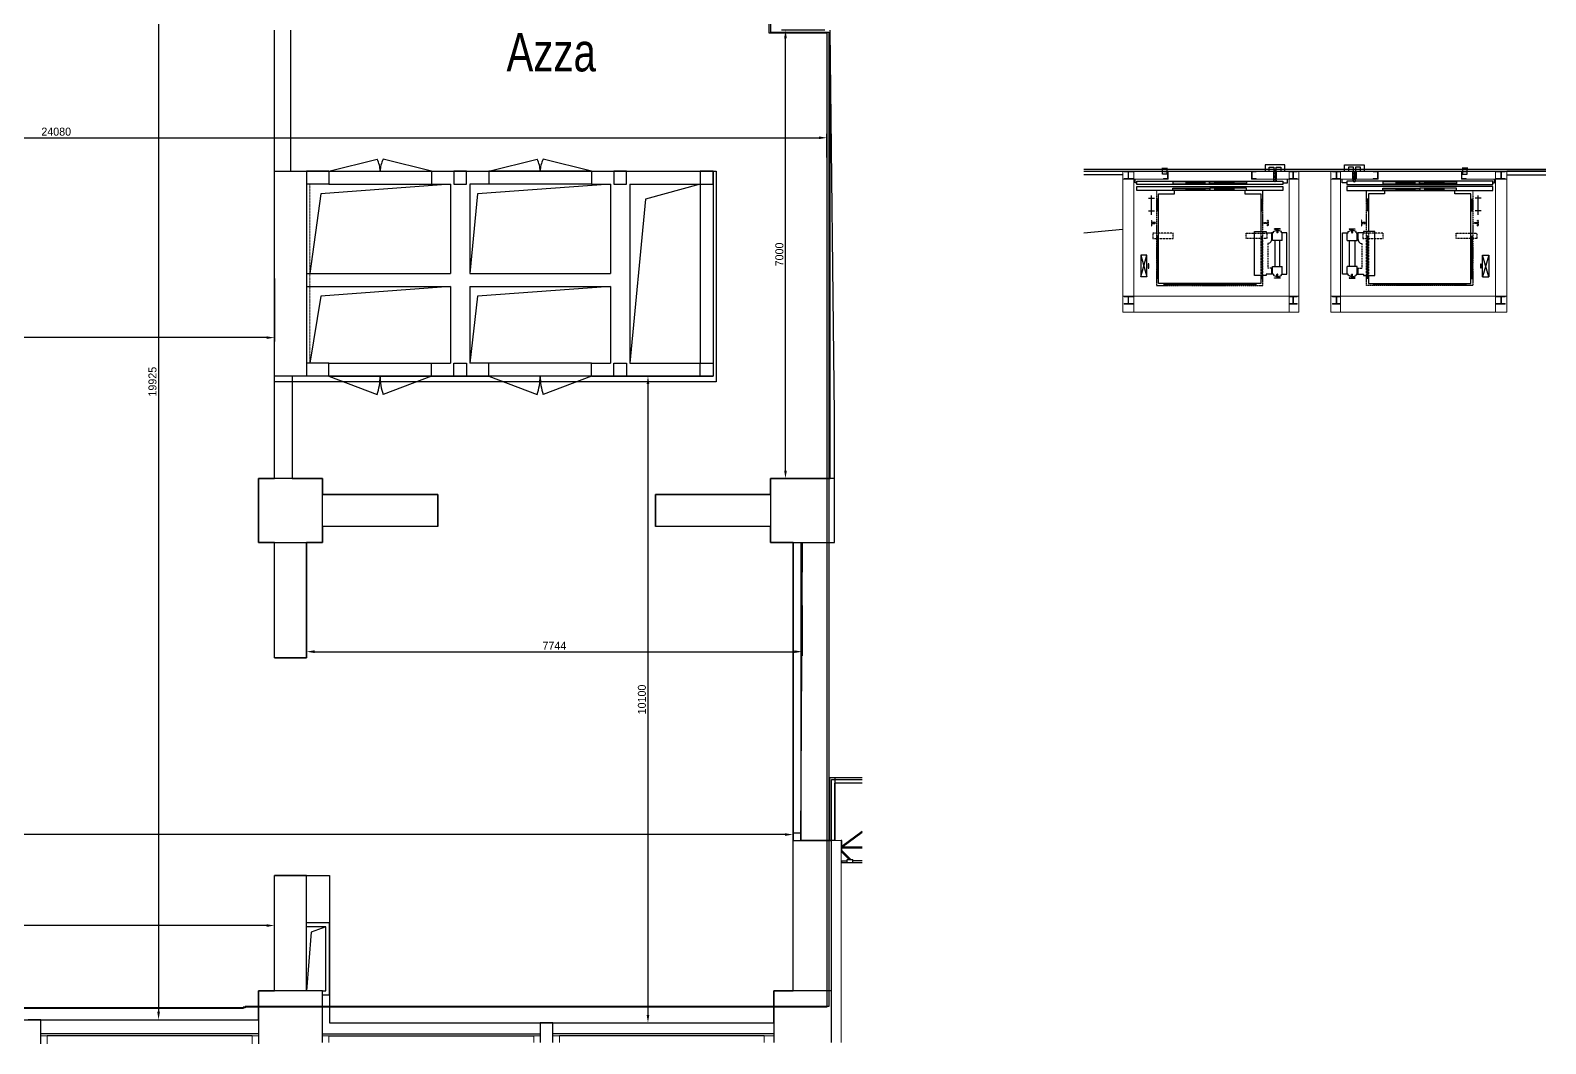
# Model space of a CAD drawing. Header units: millimetres. Extents: x 1339775 to 1379223, y -60680 to -30450.
# Drawn here: x 1355550 to 1379223, y -57870 to -42045 of the extents above; entities that cross this region are included whole.
import ezdxf

# ---------------------------------------------------------------- set-up
doc = ezdxf.new("R2010")
doc.units = ezdxf.units.MM
for name, pattern in [('CENTER2', [1.125, 0.75, -0.125, 0.125, -0.125]), ('DIVIDE', [1.25, 0.5, -0.25, 0, -0.25, 0, -0.25]), ('HIDDEN', [0.375, 0.25, -0.125]), ('PHANTOM', [2.5, 1.25, -0.25, 0.25, -0.25, 0.25, -0.25])]:
    doc.linetypes.add(name, pattern=pattern)
for name, color, linetype in [('Baca', 7, 'Continuous'), ('Divar-esas', 7, 'Continuous'), ('Divar-komek', 7, 'Continuous'), ('Lift', 7, 'Continuous'), ('Meheccer', 7, 'Continuous'), ('metal', 7, 'Continuous'), ('OFFICE_BOUNDARY', 3, 'Continuous'), ('Pencere', 7, 'Continuous'), ('plita 2', 7, 'Continuous'), ('Qapi', 7, 'Continuous'), ('sutun1', 7, 'Continuous'), ('Tavan', 7, 'Continuous')]:
    doc.layers.add(name, color=color, linetype=linetype)
doc.layers.add('Metalkonstruksiya', color=206, linetype='Continuous', lineweight=9)
doc.layers.add('obl. keramogranit', color=138, linetype='Continuous', lineweight=18, true_color=0x005252)
doc.layers.add('plita', color=182, linetype='Continuous', lineweight=5, true_color=0x3a07c5)
doc.styles.add('Yazilar', font='txt', dxfattribs={"width": 0.75})

msp = doc.modelspace()

# ---------------------------------------------------------------- linework, layer by layer
at = {"color": 0, "lineweight": -2, "transparency": 16777216}
for p, q in [((1357554, -37695), (1357554, -57370)), ((1367964, -42045), (1367285, -42045)), ((1367347, -48920), (1367347, -42170)), ((1344040, -43723), (1367870, -43723)), ((1367995, -44030), (1367995, -43660)), ((1359365, -45921), (1359365, -46906)), ((1359240, -46844), (1344040, -46844)), ((1364796, -47445), (1365262, -47445)), ((1365199, -47570), (1365199, -57420)), ((1367964, -49045), (1367285, -49045)), ((1359865, -50976), (1359865, -51811)), ((1367609, -51026), (1367609, -51811)), ((1359990, -51748), (1367484, -51748)), ((1367465, -53576), (1367465, -54666)), ((1367340, -54604), (1340090, -54604)), ((1359240, -56025), (1340090, -56025)), ((1359365, -56114), (1359365, -55962)), ((1357291, -57495), (1357617, -57495)), ((1364796, -57545), (1365262, -57545))]:
    msp.add_line(p, q, dxfattribs=at)
at = {"color": 18, "lineweight": -3, "true_color": 0x000000}
for p, q in [((1367085, -41055), (1367085, -42085)), ((1367115, -41045), (1367115, -42075)), ((1367085, -42085), (1367995, -42085)), ((1367115, -42075), (1368025, -42075)), ((1367995, -42085), (1367995, -54590)), ((1368025, -42075), (1368025, -54580)), ((1367995, -54590), (1367995, -57300)), ((1368025, -54580), (1368025, -57290)), ((1358875, -57320), (1351415, -57320)), ((1358905, -57310), (1351445, -57310)), ((1367995, -57300), (1358875, -57300)), ((1358875, -57300), (1358875, -57320)), ((1368025, -57290), (1358905, -57290)), ((1358905, -57290), (1358905, -57310))]:
    msp.add_line(p, q, dxfattribs=at)
msp.add_lwpolyline([(1359365, -44245), (1366265, -44245), (1366265, -47535), (1359365, -47535)], close=True, dxfattribs=at)
at = {"color": 0, "transparency": 16777216}
for points in [[(1367326, -42170), (1367368, -42170), (1367347, -42045)], [(1367870, -43702), (1367870, -43744), (1367995, -43723)], [(1359240, -46823), (1359240, -46865), (1359365, -46844)], [(1365178, -47570), (1365220, -47570), (1365199, -47445)], [(1367326, -48920), (1367368, -48920), (1367347, -49045)], [(1359990, -51727), (1359990, -51769), (1359865, -51748)], [(1367484, -51727), (1367484, -51769), (1367609, -51748)], [(1367340, -54583), (1367340, -54625), (1367465, -54604)], [(1359240, -56004), (1359240, -56046), (1359365, -56025)], [(1357533, -57370), (1357575, -57370), (1357554, -57495)], [(1365178, -57420), (1365220, -57420), (1365199, -57545)]]:
    msp.add_solid(points, dxfattribs=at)
at = {"layer": 'Baca'}
msp.add_line((1372615, -45156), (1372008, -45211), dxfattribs=at)
for points in [[(1362115, -44445), (1360086, -44596), (1359915, -45845)], [(1364615, -44445), (1362536, -44596), (1362415, -45845)], [(1366015, -44445), (1365160, -44681), (1364915, -47245)], [(1362115, -46045), (1360086, -46196), (1359915, -47245)], [(1364615, -46045), (1362536, -46196), (1362415, -47245)], [(1360165, -56045), (1359937, -56130), (1359865, -57045)]]:
    msp.add_lwpolyline(points, dxfattribs=at)
at = {"layer": 'Divar-esas'}
for p, q in [((1360215, -44245), (1359865, -44245)), ((1360215, -44245), (1360215, -44445)), ((1361815, -44245), (1362715, -44245)), ((1361815, -44245), (1361815, -44445)), ((1362715, -44245), (1362715, -44445)), ((1364315, -44245), (1366215, -44245)), ((1364315, -44245), (1364315, -44445)), ((1366215, -44245), (1366215, -47445)), ((1360215, -44445), (1359865, -44445)), ((1361815, -44445), (1362115, -44445)), ((1362115, -44445), (1362115, -45845)), ((1362415, -44445), (1362415, -45845)), ((1362715, -44445), (1362415, -44445)), ((1364315, -44445), (1364615, -44445)), ((1364615, -44445), (1364615, -45845)), ((1364915, -44445), (1364915, -47245)), ((1364915, -44445), (1366015, -44445)), ((1366015, -44445), (1366015, -47245)), ((1359865, -45845), (1362115, -45845)), ((1362415, -45845), (1364615, -45845)), ((1359865, -46045), (1362115, -46045)), ((1362115, -46045), (1362115, -47245)), ((1362415, -46045), (1364615, -46045)), ((1362415, -46045), (1362415, -47245)), ((1364615, -46045), (1364615, -47245)), ((1360215, -47245), (1359865, -47245)), ((1360215, -47445), (1360215, -47245)), ((1361815, -47245), (1362115, -47245)), ((1361815, -47445), (1361815, -47245)), ((1362715, -47245), (1362415, -47245)), ((1362715, -47445), (1362715, -47245)), ((1364315, -47445), (1364315, -47245)), ((1364315, -47245), (1364615, -47245)), ((1364915, -47245), (1366015, -47245)), ((1360215, -47445), (1359865, -47445)), ((1361815, -47445), (1362715, -47445)), ((1364315, -47445), (1366215, -47445))]:
    msp.add_line(p, q, dxfattribs=at)
at = {"layer": 'Divar-komek'}
for p, q in [((1360215, -44245), (1361815, -44245)), ((1364315, -44245), (1362715, -44245)), ((1360215, -44445), (1361815, -44445)), ((1364315, -44445), (1362715, -44445)), ((1360215, -47245), (1361815, -47245)), ((1364315, -47245), (1362715, -47245)), ((1360215, -47445), (1361815, -47445)), ((1364315, -47445), (1362715, -47445))]:
    msp.add_line(p, q, dxfattribs=at)
at = {"layer": 'Lift'}
for p, q in [((1373226, -44197), (1373314, -44197)), ((1374977, -44216), (1375012, -44216)), ((1374995, -44245), (1374995, -44370)), ((1376253, -44216), (1376218, -44216)), ((1376236, -44245), (1376236, -44370)), ((1378004, -44197), (1377916, -44197)), ((1372808, -44427), (1372808, -44370)), ((1372835, -44427), (1372808, -44427)), ((1373599, -44409), (1373599, -44441)), ((1373599, -44422), (1373899, -44422)), ((1373599, -44425), (1373899, -44425)), ((1373599, -44427), (1373899, -44427)), ((1373899, -44409), (1373899, -44441)), ((1374051, -44409), (1374051, -44441)), ((1374351, -44422), (1374051, -44422)), ((1374051, -44425), (1374351, -44425)), ((1374351, -44427), (1374051, -44427)), ((1374351, -44409), (1374351, -44441)), ((1374976, -44393), (1374976, -44370)), ((1375014, -44393), (1375014, -44370)), ((1376216, -44393), (1376216, -44370)), ((1376254, -44393), (1376254, -44370)), ((1376879, -44409), (1376879, -44441)), ((1376879, -44422), (1377179, -44422)), ((1377179, -44425), (1376879, -44425)), ((1376879, -44427), (1377179, -44427)), ((1377179, -44409), (1377179, -44441)), ((1377331, -44409), (1377331, -44441)), ((1377631, -44422), (1377331, -44422)), ((1377631, -44425), (1377331, -44425)), ((1377631, -44427), (1377331, -44427)), ((1377631, -44409), (1377631, -44441)), ((1378395, -44427), (1378423, -44427)), ((1378423, -44427), (1378423, -44370)), ((1373175, -44680), (1373144, -44680)), ((1373155, -44680), (1373155, -44864)), ((1373160, -44680), (1373160, -44864)), ((1373165, -44680), (1373165, -44864)), ((1373599, -44509), (1373599, -44541)), ((1373599, -44522), (1373899, -44522)), ((1373599, -44525), (1373899, -44525)), ((1373599, -44527), (1373899, -44527)), ((1373899, -44509), (1373899, -44541)), ((1374051, -44509), (1374051, -44541)), ((1374351, -44522), (1374051, -44522)), ((1374051, -44525), (1374351, -44525)), ((1374351, -44527), (1374051, -44527)), ((1374351, -44509), (1374351, -44541)), ((1374775, -44680), (1374806, -44680)), ((1374786, -44680), (1374786, -44864)), ((1374791, -44680), (1374791, -44864)), ((1374796, -44680), (1374796, -44864)), ((1376455, -44680), (1376424, -44680)), ((1376435, -44680), (1376435, -44864)), ((1376440, -44680), (1376440, -44864)), ((1376445, -44680), (1376445, -44864)), ((1376879, -44509), (1376879, -44541)), ((1376879, -44522), (1377179, -44522)), ((1377179, -44525), (1376879, -44525)), ((1376879, -44527), (1377179, -44527)), ((1377179, -44509), (1377179, -44541)), ((1377331, -44509), (1377331, -44541)), ((1377631, -44522), (1377331, -44522)), ((1377631, -44525), (1377331, -44525)), ((1377631, -44527), (1377331, -44527)), ((1377631, -44509), (1377631, -44541)), ((1378055, -44680), (1378086, -44680)), ((1378066, -44680), (1378066, -44864)), ((1378071, -44680), (1378071, -44864)), ((1378076, -44680), (1378076, -44864)), ((1373175, -44864), (1373144, -44864)), ((1374775, -44864), (1374806, -44864)), ((1376455, -44864), (1376424, -44864)), ((1378055, -44864), (1378086, -44864)), ((1373175, -45260), (1373144, -45260)), ((1373155, -45260), (1373155, -45920)), ((1373160, -45260), (1373160, -45920)), ((1373165, -45260), (1373165, -45920)), ((1374775, -45260), (1374806, -45260)), ((1374786, -45260), (1374786, -45920)), ((1374791, -45260), (1374791, -45920)), ((1374796, -45260), (1374796, -45920)), ((1376455, -45260), (1376424, -45260)), ((1376435, -45260), (1376435, -45920)), ((1376440, -45260), (1376440, -45920)), ((1376445, -45260), (1376445, -45920)), ((1378055, -45260), (1378086, -45260)), ((1378066, -45260), (1378066, -45920)), ((1378071, -45260), (1378071, -45920)), ((1378076, -45260), (1378076, -45920)), ((1373175, -45920), (1373144, -45920)), ((1374775, -45920), (1374806, -45920)), ((1376455, -45920), (1376424, -45920)), ((1378055, -45920), (1378086, -45920)), ((1373255, -46000), (1373255, -46030)), ((1373255, -46010), (1374695, -46010)), ((1373255, -46015), (1374695, -46015)), ((1373255, -46020), (1374695, -46020)), ((1374695, -46000), (1374695, -46030)), ((1376535, -46000), (1376535, -46030)), ((1377975, -46010), (1376535, -46010)), ((1377975, -46015), (1376535, -46015)), ((1377975, -46020), (1376535, -46020)), ((1377975, -46000), (1377975, -46030))]:
    msp.add_line(p, q, dxfattribs=at)
at = {"layer": 'Lift', "linetype": 'CENTER2'}
for p, q in [((1375020, -44370), (1374970, -44245)), ((1374970, -44370), (1375020, -44245)), ((1376210, -44370), (1376260, -44245)), ((1376260, -44370), (1376210, -44245)), ((1373017, -44665), (1373112, -44665)), ((1373064, -44928), (1373064, -44625)), ((1378214, -44665), (1378119, -44665)), ((1378166, -44928), (1378166, -44625)), ((1373017, -44865), (1373112, -44865)), ((1378214, -44865), (1378119, -44865))]:
    msp.add_line(p, q, dxfattribs=at)
at = {"layer": 'Lift', "linetype": 'HIDDEN', "ltscale": 10}
for p, q in [((1374976, -44370), (1374976, -44245)), ((1375014, -44370), (1375014, -44245)), ((1376216, -44370), (1376216, -44245)), ((1376254, -44370), (1376254, -44245))]:
    msp.add_line(p, q, dxfattribs=at)
at = {"layer": 'Lift', "linetype": 'Continuous'}
for p, q in [((1373175, -46000), (1373175, -44600)), ((1373175, -44600), (1373425, -44600)), ((1373425, -44600), (1373425, -44545)), ((1377805, -44600), (1377805, -44545)), ((1378055, -44600), (1377805, -44600)), ((1378055, -46000), (1378055, -44600)), ((1374775, -45872), (1374775, -46000)), ((1376455, -45872), (1376455, -46000)), ((1374775, -46000), (1373175, -46000)), ((1376455, -46000), (1378055, -46000))]:
    msp.add_line(p, q, dxfattribs=at)
at = {"layer": 'Lift', "linetype": 'PHANTOM', "ltscale": 0.5}
for p, q in [((1374806, -45188), (1374806, -44545)), ((1376424, -45188), (1376424, -44545))]:
    msp.add_line(p, q, dxfattribs=at)
at = {"layer": 'Lift', "linetype": 'HIDDEN'}
for p, q in [((1374775, -45188), (1374775, -45872)), ((1374806, -45872), (1374806, -45188)), ((1376424, -45872), (1376424, -45188)), ((1376455, -45188), (1376455, -45872))]:
    msp.add_line(p, q, dxfattribs=at)
at = {"layer": 'Lift', "linetype": 'ByBlock'}
for p, q in [((1374968, -45205), (1374941, -45205)), ((1374941, -45205), (1374941, -45297)), ((1374954, -45325), (1374954, -45205)), ((1374968, -45205), (1374968, -45189)), ((1375076, -45145), (1374986, -45145)), ((1374986, -45145), (1374986, -45147)), ((1374988, -45149), (1375024, -45153)), ((1375023, -45182), (1375023, -45201)), ((1375026, -45180), (1375025, -45180)), ((1375035, -45205), (1375027, -45205)), ((1375028, -45157), (1375028, -45178)), ((1375034, -45157), (1375034, -45178)), ((1375037, -45180), (1375036, -45180)), ((1375074, -45149), (1375038, -45153)), ((1375039, -45182), (1375039, -45201)), ((1375076, -45145), (1375076, -45147)), ((1375108, -45325), (1375108, -45205)), ((1376122, -45325), (1376122, -45205)), ((1376154, -45145), (1376244, -45145)), ((1376154, -45145), (1376154, -45147)), ((1376156, -45149), (1376192, -45153)), ((1376191, -45182), (1376191, -45201)), ((1376193, -45180), (1376194, -45180)), ((1376195, -45205), (1376203, -45205)), ((1376196, -45157), (1376196, -45178)), ((1376202, -45157), (1376202, -45178)), ((1376204, -45180), (1376205, -45180)), ((1376242, -45149), (1376206, -45153)), ((1376207, -45182), (1376207, -45201)), ((1376244, -45145), (1376244, -45147)), ((1376263, -45205), (1376263, -45189)), ((1376263, -45205), (1376289, -45205)), ((1376276, -45325), (1376276, -45205)), ((1376289, -45205), (1376289, -45297)), ((1375108, -45325), (1374954, -45325)), ((1374991, -45325), (1374991, -45735)), ((1375071, -45735), (1375071, -45325)), ((1376122, -45325), (1376276, -45325)), ((1376159, -45735), (1376159, -45325)), ((1376239, -45325), (1376239, -45735)), ((1374941, -45757), (1374941, -45855)), ((1374968, -45855), (1374941, -45855)), ((1374954, -45735), (1375108, -45735)), ((1374954, -45855), (1374954, -45735)), ((1374968, -45855), (1374968, -45871)), ((1374986, -45915), (1374986, -45913)), ((1375076, -45915), (1374986, -45915)), ((1374988, -45911), (1375024, -45907)), ((1375023, -45877), (1375023, -45859)), ((1375026, -45879), (1375025, -45879)), ((1375035, -45855), (1375027, -45855)), ((1375028, -45903), (1375028, -45881)), ((1375034, -45903), (1375034, -45881)), ((1375037, -45879), (1375036, -45879)), ((1375074, -45911), (1375038, -45907)), ((1375039, -45877), (1375039, -45859)), ((1375076, -45915), (1375076, -45913)), ((1375108, -45855), (1375108, -45735)), ((1376276, -45735), (1376122, -45735)), ((1376122, -45855), (1376122, -45735)), ((1376154, -45915), (1376154, -45913)), ((1376154, -45915), (1376244, -45915)), ((1376156, -45911), (1376192, -45907)), ((1376191, -45877), (1376191, -45859)), ((1376193, -45879), (1376194, -45879)), ((1376195, -45855), (1376203, -45855)), ((1376196, -45903), (1376196, -45881)), ((1376202, -45903), (1376202, -45881)), ((1376204, -45879), (1376205, -45879)), ((1376242, -45911), (1376206, -45907)), ((1376207, -45877), (1376207, -45859)), ((1376244, -45915), (1376244, -45913)), ((1376263, -45855), (1376289, -45855)), ((1376263, -45855), (1376263, -45871)), ((1376276, -45855), (1376276, -45735)), ((1376289, -45757), (1376289, -45855))]:
    msp.add_line(p, q, dxfattribs=at)
at = {"layer": 'Lift', "linetype": 'HIDDEN', "ltscale": 100}
for p, q in [((1374881, -45376), (1374881, -45757)), ((1376349, -45376), (1376349, -45757)), ((1374941, -45757), (1374881, -45757)), ((1376289, -45757), (1376349, -45757))]:
    msp.add_line(p, q, dxfattribs=at)
at = {"layer": 'Lift', "extrusion": (0, 0, -1), "const_width": 13.1}
msp.add_lwpolyline([(-1373226, -44197), (-1373314, -44197)], dxfattribs=at)
at = {"layer": 'Lift', "extrusion": (0, 0, -1)}
for points in [[(-1373305, -44204), (-1373305, -44290), (-1373305, -44290), (-1373235, -44290), (-1373235, -44197)], [(-1374902, -44245), (-1374902, -44184), (-1374977, -44184), (-1374977, -44245)], [(-1375012, -44245), (-1375012, -44184), (-1375087, -44184), (-1375087, -44245)], [(-1375115, -44427), (-1375188, -44427), (-1375188, -44370)]]:
    msp.add_lwpolyline(points, dxfattribs=at)
at = {"layer": 'Lift', "ltscale": 2, "extrusion": (0, 0, -1)}
msp.add_lwpolyline([(-1375148, -44245), (-1375148, -44145), (-1374841, -44145), (-1374841, -44245)], dxfattribs=at)
at = {"layer": 'Lift', "linetype": 'Continuous', "extrusion": (0, 0, -1)}
for points in [[(-1375020, -44245), (-1375020, -44245), (-1374970, -44245), (-1374970, -44370), (-1375020, -44370), (-1375020, -44245)], [(-1375115, -44400), (-1375115, -44455), (-1372835, -44455), (-1372835, -44400), (-1375115, -44400)], [(-1375115, -44485), (-1375115, -44545), (-1372835, -44545), (-1372835, -44485), (-1375115, -44485)], [(-1374525, -44545), (-1374525, -44600), (-1374775, -44600), (-1374775, -45188)], [(-1372993, -45895), (-1372993, -45555), (-1372897, -45555), (-1372993, -45895), (-1372897, -45895), (-1372993, -45555), (-1372897, -45555), (-1372897, -45895)]]:
    msp.add_lwpolyline(points, dxfattribs=at)
at = {"layer": 'Lift', "ltscale": 2}
msp.add_lwpolyline([(1376082, -44245), (1376082, -44145), (1376389, -44145), (1376389, -44245)], dxfattribs=at)
at = {"layer": 'Lift'}
for points in [[(1376218, -44245), (1376218, -44184), (1376143, -44184), (1376143, -44245)], [(1376328, -44245), (1376328, -44184), (1376253, -44184), (1376253, -44245)], [(1377925, -44204), (1377925, -44290), (1377925, -44290), (1377995, -44290), (1377995, -44197)], [(1376115, -44427), (1376042, -44427), (1376042, -44370)]]:
    msp.add_lwpolyline(points, dxfattribs=at)
at = {"layer": 'Lift', "linetype": 'Continuous'}
for points in [[(1376210, -44245), (1376210, -44245), (1376260, -44245), (1376260, -44370), (1376210, -44370), (1376210, -44245)], [(1376115, -44400), (1376115, -44455), (1378395, -44455), (1378395, -44400), (1376115, -44400)], [(1376115, -44485), (1376115, -44545), (1378395, -44545), (1378395, -44485), (1376115, -44485)], [(1376705, -44545), (1376705, -44600), (1376455, -44600), (1376455, -45188)], [(1378237, -45895), (1378237, -45555), (1378334, -45555), (1378237, -45895), (1378334, -45895), (1378237, -45555), (1378334, -45555), (1378334, -45895)]]:
    msp.add_lwpolyline(points, dxfattribs=at)
at = {"layer": 'Lift', "const_width": 13.1}
msp.add_lwpolyline([(1378004, -44197), (1377916, -44197)], dxfattribs=at)
at = {"layer": 'Lift', "linetype": 'Continuous', "extrusion": (0, 0, -1)}
for points in [[(-1373400, -44441), (-1373973, -44441), (-1373973, -44409), (-1373400, -44409)], [(-1374550, -44441), (-1373978, -44441), (-1373978, -44409), (-1374550, -44409)], [(-1373400, -44509), (-1373973, -44509), (-1373973, -44541), (-1373400, -44541)], [(-1374550, -44509), (-1373978, -44509), (-1373978, -44541), (-1374550, -44541)]]:
    msp.add_lwpolyline(points, close=True, dxfattribs=at)
at = {"layer": 'Lift', "linetype": 'Continuous'}
for points in [[(1376680, -44441), (1377253, -44441), (1377253, -44409), (1376680, -44409)], [(1377830, -44441), (1377258, -44441), (1377258, -44409), (1377830, -44409)], [(1376680, -44509), (1377253, -44509), (1377253, -44541), (1376680, -44541)], [(1377830, -44509), (1377258, -44509), (1377258, -44541), (1377830, -44541)]]:
    msp.add_lwpolyline(points, close=True, dxfattribs=at)
at = {"layer": 'Lift', "linetype": 'PHANTOM', "ltscale": 0.5, "extrusion": (0, 0, -1)}
msp.add_lwpolyline([(-1373144, -44545), (-1373144, -46030), (-1374806, -46030), (-1374806, -45872)], dxfattribs=at)
at = {"layer": 'Lift', "linetype": 'PHANTOM', "ltscale": 0.5}
msp.add_lwpolyline([(1378086, -44545), (1378086, -46030), (1376424, -46030), (1376424, -45872)], dxfattribs=at)
at = {"layer": 'Lift', "linetype": 'DIVIDE', "extrusion": (0, 0, -1)}
for points in [[(-1373125, -45048), (-1373124, -45047), (-1373092, -45047, 0.355675), (-1373088, -45050), (-1373078, -45050, 0.393341), (-1373074, -45046), (-1373071, -45013, -0.393341), (-1373068, -45010), (-1373063, -45010), (-1373063, -45099), (-1373068, -45099, -0.393341), (-1373071, -45097), (-1373074, -45063, 0.393341), (-1373078, -45060), (-1373088, -45060, 0.355675), (-1373092, -45063), (-1373124, -45063), (-1373125, -45062)], [(-1374825, -45048), (-1374826, -45047), (-1374859, -45047, -0.355675), (-1374863, -45050), (-1374873, -45050, -0.393341), (-1374877, -45046), (-1374879, -45013, 0.393341), (-1374882, -45010), (-1374887, -45010), (-1374887, -45099), (-1374882, -45099, 0.393341), (-1374879, -45097), (-1374877, -45063, -0.393341), (-1374873, -45060), (-1374863, -45060, -0.355675), (-1374859, -45063), (-1374826, -45063), (-1374825, -45062)]]:
    msp.add_lwpolyline(points, format="xyb", close=True, dxfattribs=at)
at = {"layer": 'Lift', "linetype": 'HIDDEN', "extrusion": (0, 0, -1)}
for points in [[(-1373084, -45296), (-1373404, -45296), (-1373404, -45213), (-1373084, -45213)], [(-1374546, -45213), (-1374866, -45213), (-1374866, -45296), (-1374546, -45296)]]:
    msp.add_lwpolyline(points, close=True, dxfattribs=at)
at = {"layer": 'Lift', "linetype": 'ByBlock', "extrusion": (0, 0, -1)}
msp.add_lwpolyline([(-1374941, -45855), (-1374855, -45855), (-1374855, -45875), (-1374675, -45875), (-1374675, -45185), (-1374855, -45185), (-1374855, -45205), (-1374941, -45205)], dxfattribs=at)
msp.add_lwpolyline([(-1375034, -45892, -0.106881), (-1375095, -45871), (-1375095, -45855), (-1375181, -45855), (-1375181, -45205), (-1375095, -45205), (-1375095, -45189, -0.106881), (-1375034, -45168)], format="xyb", dxfattribs=at)
at = {"layer": 'Lift', "linetype": 'ByBlock'}
msp.add_lwpolyline([(1376196, -45892, -0.106881), (1376136, -45871), (1376136, -45855), (1376049, -45855), (1376049, -45205), (1376136, -45205), (1376136, -45189, -0.106881), (1376196, -45168)], format="xyb", dxfattribs=at)
msp.add_lwpolyline([(1376289, -45855), (1376375, -45855), (1376375, -45875), (1376555, -45875), (1376555, -45185), (1376375, -45185), (1376375, -45205), (1376289, -45205)], dxfattribs=at)
at = {"layer": 'Lift', "linetype": 'DIVIDE'}
for points in [[(1376405, -45048), (1376404, -45047), (1376372, -45047, -0.355675), (1376368, -45050), (1376358, -45050, -0.393341), (1376354, -45046), (1376351, -45013, 0.393341), (1376348, -45010), (1376343, -45010), (1376343, -45099), (1376348, -45099, 0.393341), (1376351, -45097), (1376354, -45063, -0.393341), (1376358, -45060), (1376368, -45060, -0.355675), (1376372, -45063), (1376404, -45063), (1376405, -45062)], [(1378105, -45048), (1378106, -45047), (1378139, -45047, 0.355675), (1378143, -45050), (1378153, -45050, 0.393341), (1378157, -45046), (1378159, -45013, -0.393341), (1378162, -45010), (1378167, -45010), (1378167, -45099), (1378162, -45099, -0.393341), (1378159, -45097), (1378157, -45063, 0.393341), (1378153, -45060), (1378143, -45060, 0.355675), (1378139, -45063), (1378106, -45063), (1378105, -45062)]]:
    msp.add_lwpolyline(points, format="xyb", close=True, dxfattribs=at)
at = {"layer": 'Lift', "linetype": 'HIDDEN'}
for points in [[(1376684, -45213), (1376364, -45213), (1376364, -45296), (1376684, -45296)], [(1378146, -45296), (1377826, -45296), (1377826, -45213), (1378146, -45213)]]:
    msp.add_lwpolyline(points, close=True, dxfattribs=at)
at = {"layer": 'Lift', "linetype": 'Continuous', "extrusion": (0, 0, -1)}
msp.add_lwpolyline([(-1373017, -45756), (-1373017, -45694, -0.414214), (-1373015, -45692, -0.414214), (-1373013, -45694), (-1373013, -45756, -0.414214), (-1373015, -45758, -0.414214), (-1373017, -45756, -0.414214), (-1373020, -45758, -0.414214), (-1373022, -45756), (-1373022, -45694, -0.414214), (-1373020, -45692, -0.414214), (-1373017, -45694)], format="xyb", dxfattribs=at)
at = {"layer": 'Lift', "linetype": 'Continuous'}
msp.add_lwpolyline([(1378213, -45756), (1378213, -45694, -0.414214), (1378215, -45692, -0.414214), (1378217, -45694), (1378217, -45756, -0.414214), (1378215, -45758, -0.414214), (1378213, -45756, -0.414214), (1378211, -45758, -0.414214), (1378209, -45756), (1378209, -45694, -0.414214), (1378211, -45692, -0.414214), (1378213, -45694)], format="xyb", dxfattribs=at)
at = {"layer": 'Lift', "linetype": 'Continuous', "extrusion": (0, 0, -1)}
for centre in [(-1373064, -44665), (-1373064, -44865)]:
    msp.add_circle(centre, 3, dxfattribs=at)
at = {"layer": 'Lift', "linetype": 'Continuous'}
for centre in [(1378166, -44665), (1378166, -44865)]:
    msp.add_circle(centre, 3, dxfattribs=at)
at = {"layer": 'Lift', "linetype": 'HIDDEN', "ltscale": 10, "extrusion": (0, 0, -1)}
msp.add_arc((-1374995, -44393), 19, 0, 180, dxfattribs=at)
at = {"layer": 'Lift', "extrusion": (0, 0, -1)}
msp.add_arc((-1374995, -44393), 19, 180, 0, dxfattribs=at)
at = {"layer": 'Lift', "linetype": 'HIDDEN', "ltscale": 10}
msp.add_arc((1376235, -44393), 19, 0, 180, dxfattribs=at)
at = {"layer": 'Lift'}
msp.add_arc((1376235, -44393), 19, 180, 0, dxfattribs=at)
at = {"layer": 'Lift', "linetype": 'ByBlock', "extrusion": (0, 0, -1)}
for centre, radius, start, end in [((-1375048, -45318), 152, 58.2349, 82.6375), ((-1374988, -45147), 2, -83.991, 0), ((-1375025, -45182), 2, 0, 90), ((-1375027, -45201), 4, -90, 0), ((-1375024, -45157), 4, 90, 180), ((-1375024, -45157), 4, 90, 180), ((-1375026, -45178), 2, 180, -90), ((-1375038, -45157), 4, 0, 90), ((-1375038, -45157), 4, 0, 90), ((-1375036, -45178), 2, -90, 0), ((-1375035, -45201), 4, 180, -90), ((-1375037, -45182), 2, 90, 180), ((-1375074, -45147), 2, 180, -96.009), ((-1374868, -45304), 73.4, 174.3556, -100.2437), ((-1375048, -45741), 152, -82.6375, -58.2349), ((-1374988, -45913), 2, 0, 83.991), ((-1375027, -45859), 4, 0, 90), ((-1375025, -45877), 2, -90, 0), ((-1375024, -45903), 4, 180, -90), ((-1375024, -45903), 4, 180, -90), ((-1375026, -45881), 2, 90, 180), ((-1375036, -45881), 2, 0, 90), ((-1375038, -45903), 4, -90, 0), ((-1375038, -45903), 4, -90, 0), ((-1375035, -45859), 4, 90, 180), ((-1375037, -45877), 2, 180, -90), ((-1375074, -45913), 2, 96.009, 180)]:
    msp.add_arc(centre, radius, start, end, dxfattribs=at)
at = {"layer": 'Lift', "linetype": 'ByBlock'}
for centre, radius, start, end in [((1376156, -45147), 2, 180, -96.009), ((1376193, -45182), 2, 90, 180), ((1376195, -45201), 4, 180, -90), ((1376192, -45157), 4, 0, 90), ((1376192, -45157), 4, 0, 90), ((1376194, -45178), 2, -90, 0), ((1376206, -45157), 4, 90, 180), ((1376206, -45157), 4, 90, 180), ((1376183, -45318), 152, 58.2349, 82.6375), ((1376204, -45178), 2, 180, -90), ((1376203, -45201), 4, -90, 0), ((1376205, -45182), 2, 0, 90), ((1376242, -45147), 2, -83.991, 0), ((1376362, -45304), 73.4, 174.3556, -100.2437), ((1376156, -45913), 2, 96.009, 180), ((1376195, -45859), 4, 90, 180), ((1376193, -45877), 2, 180, -90), ((1376192, -45903), 4, -90, 0), ((1376192, -45903), 4, -90, 0), ((1376194, -45881), 2, 0, 90), ((1376183, -45741), 152, -82.6375, -58.2349), ((1376204, -45881), 2, 90, 180), ((1376206, -45903), 4, 180, -90), ((1376206, -45903), 4, 180, -90), ((1376203, -45859), 4, 0, 90), ((1376205, -45877), 2, -90, 0), ((1376242, -45913), 2, 0, 83.991)]:
    msp.add_arc(centre, radius, start, end, dxfattribs=at)
at = {"layer": 'Meheccer'}
for p, q in [((1372615, -44220), (1372008, -44220)), ((1378615, -44220), (1379223, -44220)), ((1372615, -44300), (1372008, -44300)), ((1378615, -44300), (1379223, -44300)), ((1368545, -53720), (1368040, -53720)), ((1368040, -54695), (1368040, -53720)), ((1368545, -53800), (1368120, -53800)), ((1368120, -54695), (1368120, -53800))]:
    msp.add_line(p, q, dxfattribs=at)
at = {"layer": 'metal'}
for p, q in [((1368229, -54783), (1368545, -54549)), ((1368229, -54800), (1368545, -54566)), ((1368229, -54695), (1368215, -54695)), ((1368341, -54995), (1368215, -54869)), ((1368229, -54855), (1368229, -54695)), ((1368545, -54800), (1368229, -54800)), ((1368545, -54815), (1368229, -54815)), ((1368369, -54995), (1368229, -54855)), ((1368310, -54995), (1368400, -54995)), ((1368310, -55045), (1368310, -54995)), ((1368400, -55045), (1368400, -54995))]:
    msp.add_line(p, q, dxfattribs=at)
at = {"layer": 'Metalkonstruksiya', "extrusion": (0, 0, -1)}
for points in [[(-1372615, -44245), (-1372790, -44245), (-1372790, -46445), (-1372615, -46445)], [(-1372790, -44255), (-1372790, -44245), (-1372640, -44245), (-1372640, -44255), (-1372698, -44255), (-1372698, -44360), (-1372640, -44360), (-1372640, -44370), (-1372790, -44370), (-1372790, -44360), (-1372708, -44360), (-1372708, -44255)], [(-1373250, -44360), (-1373315, -44360), (-1373315, -44255), (-1373250, -44255), (-1373250, -44245), (-1373325, -44245), (-1373325, -44370), (-1373250, -44370)], [(-1375365, -44370), (-1374625, -44370), (-1374625, -44245), (-1375365, -44245)], [(-1374700, -44360), (-1374635, -44360), (-1374635, -44255), (-1374700, -44255), (-1374700, -44245), (-1374625, -44245), (-1374625, -44370), (-1374700, -44370)], [(-1375215, -44245), (-1375365, -44245), (-1375365, -46445), (-1375215, -46445)], [(-1375215, -44255), (-1375215, -44245), (-1375340, -44245), (-1375340, -44255), (-1375283, -44255), (-1375283, -44360), (-1375340, -44360), (-1375340, -44370), (-1375215, -44370), (-1375215, -44360), (-1375273, -44360), (-1375273, -44255)], [(-1375365, -46195), (-1372615, -46195), (-1372615, -46445), (-1375365, -46445)], [(-1372790, -46205), (-1372790, -46195), (-1372640, -46195), (-1372640, -46205), (-1372698, -46205), (-1372698, -46310), (-1372640, -46310), (-1372640, -46320), (-1372790, -46320), (-1372790, -46310), (-1372708, -46310), (-1372708, -46205)], [(-1375215, -46205), (-1375215, -46195), (-1375340, -46195), (-1375340, -46205), (-1375283, -46205), (-1375283, -46310), (-1375340, -46310), (-1375340, -46320), (-1375215, -46320), (-1375215, -46310), (-1375273, -46310), (-1375273, -46205)]]:
    msp.add_lwpolyline(points, close=True, dxfattribs=at)
msp.add_lwpolyline([(-1373210, -44245), (-1372615, -44245), (-1372615, -44370), (-1373325, -44370), (-1373325, -44245), (-1373210, -44245)], dxfattribs=at)
at = {"layer": 'Metalkonstruksiya'}
for points in [[(1375865, -44370), (1376605, -44370), (1376605, -44245), (1375865, -44245)], [(1376015, -44245), (1375865, -44245), (1375865, -46445), (1376015, -46445)], [(1376015, -44255), (1376015, -44245), (1375890, -44245), (1375890, -44255), (1375948, -44255), (1375948, -44360), (1375890, -44360), (1375890, -44370), (1376015, -44370), (1376015, -44360), (1375958, -44360), (1375958, -44255)], [(1376530, -44360), (1376595, -44360), (1376595, -44255), (1376530, -44255), (1376530, -44245), (1376605, -44245), (1376605, -44370), (1376530, -44370)], [(1377980, -44360), (1377915, -44360), (1377915, -44255), (1377980, -44255), (1377980, -44245), (1377905, -44245), (1377905, -44370), (1377980, -44370)], [(1378615, -44245), (1378440, -44245), (1378440, -46445), (1378615, -46445)], [(1378440, -44255), (1378440, -44245), (1378590, -44245), (1378590, -44255), (1378533, -44255), (1378533, -44360), (1378590, -44360), (1378590, -44370), (1378440, -44370), (1378440, -44360), (1378523, -44360), (1378523, -44255)], [(1375865, -46195), (1378615, -46195), (1378615, -46445), (1375865, -46445)], [(1376015, -46205), (1376015, -46195), (1375890, -46195), (1375890, -46205), (1375948, -46205), (1375948, -46310), (1375890, -46310), (1375890, -46320), (1376015, -46320), (1376015, -46310), (1375958, -46310), (1375958, -46205)], [(1378440, -46205), (1378440, -46195), (1378590, -46195), (1378590, -46205), (1378533, -46205), (1378533, -46310), (1378590, -46310), (1378590, -46320), (1378440, -46320), (1378440, -46310), (1378523, -46310), (1378523, -46205)]]:
    msp.add_lwpolyline(points, close=True, dxfattribs=at)
msp.add_lwpolyline([(1378020, -44245), (1378615, -44245), (1378615, -44370), (1377905, -44370), (1377905, -44245), (1378020, -44245)], dxfattribs=at)
at = {"layer": 'obl. keramogranit'}
for p, q in [((1368065, -54695), (1368215, -54695)), ((1368215, -57850), (1368215, -54695)), ((1355715, -57745), (1355815, -57745)), ((1355815, -57745), (1355815, -57870)), ((1359015, -57870), (1359015, -57745)), ((1359015, -57745), (1359115, -57745)), ((1360215, -57745), (1360115, -57745)), ((1360215, -57745), (1360215, -57850)), ((1363415, -57745), (1363415, -57850)), ((1363515, -57745), (1363415, -57745)), ((1363715, -57745), (1363815, -57745)), ((1363815, -57745), (1363815, -57850)), ((1367015, -57745), (1367015, -57850)), ((1367015, -57745), (1367165, -57745))]:
    msp.add_line(p, q, dxfattribs=at)
at = {"layer": 'OFFICE_BOUNDARY'}
msp.add_lwpolyline([(1355305, -37580), (1359155, -37580), (1359155, -41815), (1365135, -41815), (1365135, -41055), (1367085, -41055), (1367085, -42085), (1367995, -42085), (1367995, -54590), (1367995, -57300), (1358875, -57300), (1358875, -57320), (1351415, -57320)], dxfattribs=at)
at = {"layer": 'Pencere'}
for p, q in [((1367465, -50045), (1367465, -54695)), ((1367585, -50045), (1367585, -54695)), ((1368225, -55015), (1368310, -55015)), ((1368225, -55045), (1368225, -55015)), ((1368545, -55045), (1368225, -55045)), ((1368545, -55015), (1368400, -55015)), ((1359115, -57715), (1355715, -57715)), ((1359015, -57745), (1355815, -57745)), ((1360115, -57715), (1363515, -57715)), ((1360215, -57745), (1363415, -57745)), ((1367165, -57715), (1363715, -57715)), ((1367015, -57745), (1363815, -57745))]:
    msp.add_line(p, q, dxfattribs=at)
msp.add_lwpolyline([(1367465, -54575), (1367585, -54575)], dxfattribs=at)
at = {"layer": 'plita', "linetype": 'HIDDEN', "ltscale": 5}
msp.add_line((1359915, -44445), (1359915, -47245), dxfattribs=at)
msp.add_line((1359915, -44445), (1359915, -47245), dxfattribs=at)
at = {"layer": 'plita 2'}
for p, q in [((1372008, -44245), (1379223, -44245)), ((1368065, -53745), (1368545, -53745)), ((1368065, -54695), (1368065, -53745))]:
    msp.add_line(p, q, dxfattribs=at)
msp.add_lwpolyline([(1360115, -57045), (1360165, -57045), (1360165, -56045), (1359865, -56045)], dxfattribs=at)
at = {"layer": 'Qapi'}
for p, q in [((1360215, -44245), (1360968, -44057)), ((1361815, -44245), (1361063, -44057)), ((1362715, -44245), (1363468, -44057)), ((1364315, -44245), (1363563, -44057)), ((1360215, -47445), (1360968, -47732)), ((1361815, -47445), (1361063, -47732)), ((1362715, -47445), (1363468, -47732)), ((1364315, -47445), (1363563, -47732))]:
    msp.add_line(p, q, dxfattribs=at)
for centre, radius, start, end in [((1360617, -44246), 398, 0.1217, 28.2784), ((1361413, -44246), 398, 151.7216, 179.8783), ((1363117, -44246), 398, 0.1217, 28.2784), ((1363913, -44246), 398, 151.7216, 179.8783), ((1360120, -47445), 895, -18.7463, 0), ((1361910, -47445), 895, 180, -161.2537), ((1362620, -47445), 895, -18.7463, 0), ((1364410, -47445), 895, 180, -161.2537)]:
    msp.add_arc(centre, radius, start, end, dxfattribs=at)
at = {"layer": 'sutun1', "color": 22}
for p, q in [((1359365, -49045), (1359365, -42045)), ((1359615, -42045), (1359615, -44245)), ((1368045, -49045), (1368045, -42045)), ((1359615, -44245), (1366215, -44245)), ((1366215, -44245), (1366215, -47445)), ((1366215, -47445), (1359640, -47445)), ((1359640, -47445), (1359640, -49045)), ((1359115, -50045), (1359115, -49045)), ((1359115, -49045), (1359365, -49045)), ((1359640, -49045), (1360115, -49045)), ((1360115, -49045), (1360115, -49295)), ((1367115, -49295), (1367115, -49045)), ((1367115, -49045), (1368045, -49045)), ((1360115, -49295), (1361915, -49295)), ((1361915, -49295), (1361915, -49795)), ((1365315, -49795), (1365315, -49295)), ((1365315, -49295), (1367115, -49295)), ((1361915, -49795), (1360115, -49795)), ((1360115, -49795), (1360115, -50045)), ((1367115, -49795), (1365315, -49795)), ((1367115, -50045), (1367115, -49795)), ((1359365, -50045), (1359115, -50045)), ((1359365, -51845), (1359365, -50045)), ((1360115, -50045), (1359865, -50045)), ((1359865, -50045), (1359865, -51845)), ((1367465, -50045), (1367115, -50045)), ((1367465, -57045), (1367465, -50045)), ((1359865, -51845), (1359365, -51845)), ((1359365, -57045), (1359365, -55245)), ((1359365, -55245), (1359865, -55245)), ((1359865, -55245), (1360225, -55245)), ((1360225, -55245), (1360225, -57545)), ((1359115, -57495), (1359115, -57045)), ((1359115, -57045), (1359365, -57045)), ((1367165, -57545), (1367165, -57045)), ((1367165, -57045), (1367465, -57045)), ((1352115, -57495), (1359115, -57495)), ((1360225, -57545), (1367165, -57545))]:
    msp.add_line(p, q, dxfattribs=at)
at = {"layer": 'sutun1', "color": 134}
for p, q in [((1368115, -48052), (1368045, -42045)), ((1379223, -44220), (1372008, -44220)), ((1368115, -49015), (1368115, -48052)), ((1368115, -48052), (1368115, -48052)), ((1368115, -48052), (1368115, -48052)), ((1368115, -48052), (1368115, -48052)), ((1368115, -48052), (1368115, -48052)), ((1368115, -48052), (1368115, -48052)), ((1368115, -48052), (1368115, -48052)), ((1368115, -50045), (1368115, -49015)), ((1368115, -49015), (1368115, -49015)), ((1368115, -49015), (1368115, -49015)), ((1367585, -54695), (1367615, -50045)), ((1367615, -50045), (1368115, -50045)), ((1368545, -53720), (1368120, -53720)), ((1368120, -53720), (1368120, -54695)), ((1368120, -54695), (1367585, -54695))]:
    msp.add_line(p, q, dxfattribs=at)
at = {"layer": 'sutun1'}
for p, q in [((1361915, -49295), (1360115, -49295)), ((1361915, -49295), (1360115, -49295)), ((1367115, -49295), (1365315, -49295)), ((1367115, -49295), (1365315, -49295)), ((1361915, -49795), (1360115, -49795)), ((1361915, -49795), (1360115, -49795)), ((1367115, -49795), (1365315, -49795)), ((1367115, -49795), (1365315, -49795)), ((1359365, -51845), (1359365, -50045)), ((1359865, -51845), (1359865, -50045)), ((1359365, -51845), (1359865, -51845)), ((1367465, -57045), (1367465, -54695)), ((1367465, -54695), (1368065, -54695)), ((1368065, -57045), (1368065, -54695)), ((1359365, -57045), (1359365, -55245)), ((1359865, -55245), (1359365, -55245)), ((1359865, -57045), (1359865, -55245)), ((1360115, -57045), (1359115, -57045)), ((1359115, -57045), (1359115, -57870)), ((1360115, -57850), (1360115, -57045)), ((1368065, -57045), (1367165, -57045)), ((1367165, -57045), (1367165, -57850)), ((1368065, -57850), (1368065, -57045)), ((1355715, -57495), (1355515, -57495)), ((1355715, -57870), (1355715, -57495)), ((1363715, -57545), (1363515, -57545)), ((1363515, -57545), (1363515, -57850)), ((1363715, -57850), (1363715, -57545))]:
    msp.add_line(p, q, dxfattribs=at)
for points in [[(1359865, -44245), (1359865, -47445), (1359365, -47445), (1359365, -44245), (1359865, -44245), (1359865, -44245)], [(1361915, -49795), (1361915, -49295)], [(1365315, -49295), (1365315, -49795)]]:
    msp.add_lwpolyline(points, dxfattribs=at)
for points in [[(1362165, -44445), (1362365, -44445), (1362365, -44245), (1362165, -44245)], [(1364665, -44445), (1364865, -44445), (1364865, -44245), (1364665, -44245)], [(1366015, -44445), (1366215, -44445), (1366215, -44245), (1366015, -44245)], [(1362165, -47245), (1362365, -47245), (1362365, -47445), (1362165, -47445)], [(1364665, -47245), (1364865, -47245), (1364865, -47445), (1364665, -47445)], [(1366015, -47245), (1366215, -47245), (1366215, -47445), (1366015, -47445)], [(1359115, -50045), (1360115, -50045), (1360115, -49045), (1359115, -49045)], [(1367115, -50045), (1368115, -50045), (1368115, -49045), (1367115, -49045)]]:
    msp.add_lwpolyline(points, close=True, dxfattribs=at)
at = {"layer": 'Tavan'}
msp.add_lwpolyline([(1360115, -57105), (1360225, -57105), (1360225, -55985), (1359865, -55985)], dxfattribs=at)

# ---------------------------------------------------------------- texts
at = {"color": 0, "transparency": 16777216, "char_height": 125, "attachment_point": 5}
for s, insert in [('24080', (1355955, -43628)), ('7744', (1363737, -51654))]:
    msp.add_mtext(s, dxfattribs=dict(at, insert=insert))
at = {"color": 0, "transparency": 16777216, "char_height": 125, "attachment_point": 5, "rotation": 90}
for s, insert in [('7000', (1367252, -45545)), ('19925', (1357459, -47532)), ('10100', (1365104, -52495))]:
    msp.add_mtext(s, dxfattribs=dict(at, insert=insert))
at = {"layer": 'Divar-esas', "insert": (1362989, -42086), "char_height": 600, "attachment_point": 1, "style": 'Yazilar'}
msp.add_mtext_dynamic_manual_height_columns('{\\f@Arial Unicode MS|b0|i0|c0|p34;Azza}', width=5488.74, gutter_width=250, heights=[-610], dxfattribs=at)

doc.saveas('drawing.dxf')
